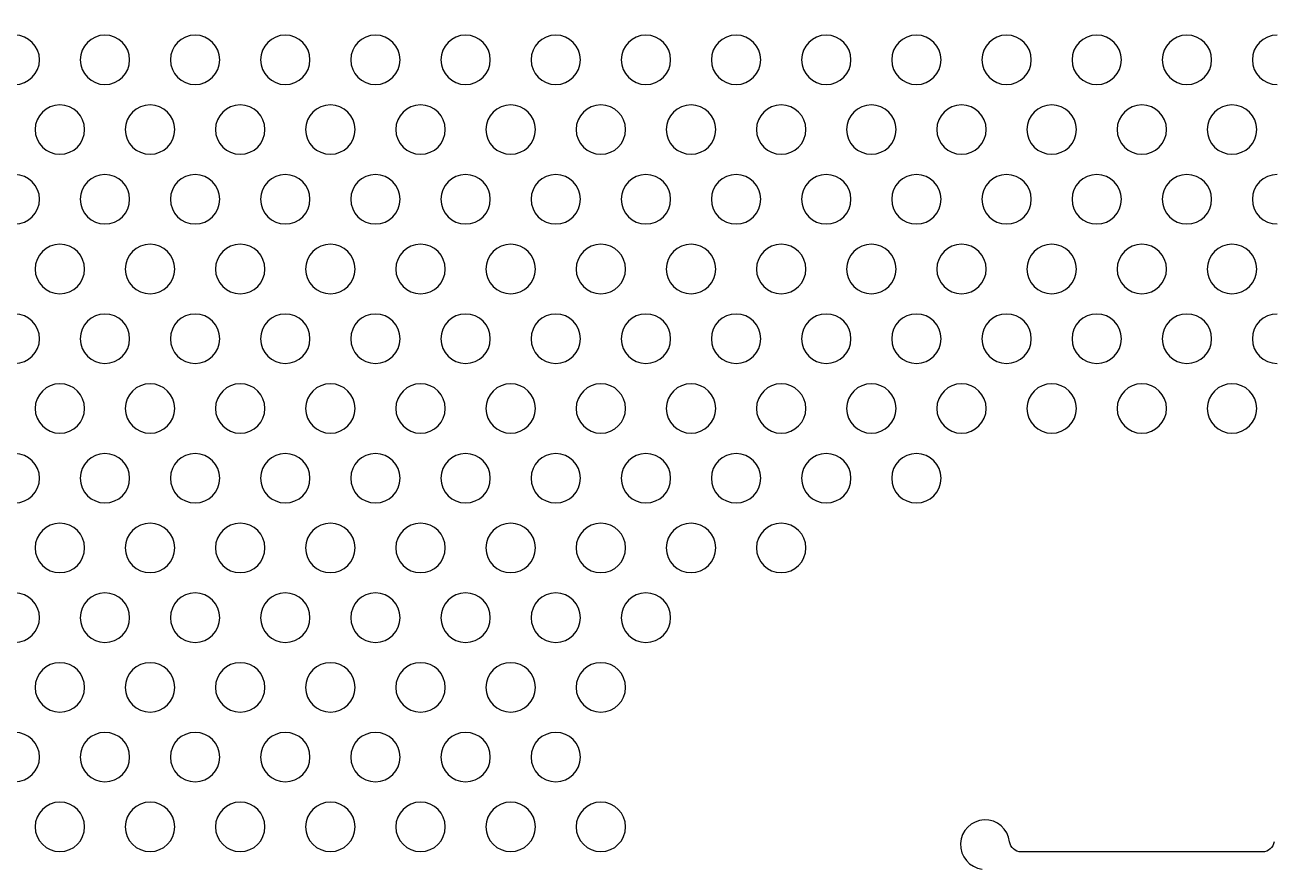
# Model space of a CAD drawing. Header units: millimetres. Extents: x 2717 to 2965, y -3 to 245.
# Drawn here: x 2764.4 to 2850.6, y 130.2 to 188.4 of the extents above; entities that cross this region are included whole.
import ezdxf

# ---------------------------------------------------------------- set-up
doc = ezdxf.new("R2010")
doc.units = ezdxf.units.MM
doc.layers.add('Livello 04', color=1, linetype='Continuous', true_color=0xff0000)
doc.layers.add('Predefinito', color=18, linetype='Continuous', true_color=0x000000)

msp = doc.modelspace()

# ---------------------------------------------------------------- linework, layer by layer
at = {"layer": 'Livello 04'}
msp.add_line((2849.792, 131.339), (2833.144, 131.339), dxfattribs=at)
msp.add_circle((2841.468, 121.039), 124, dxfattribs=at)
msp.add_arc((2830.661, 131.846), 1.7, 6.72807, 263.27193, dxfattribs=at)
at = {"layer": 'Livello 04', "extrusion": (0, 0, -1)}
for centre, start, end in [((-2833.144, 132.139), 270, 353.27193), ((-2849.792, 132.139), 186.72807, 270)]:
    msp.add_arc(centre, 0.8, start, end, dxfattribs=at)
at = {"layer": 'Predefinito', "color": 18, "true_color": 0x000000}
for points in [[(2765.429, 185.992), (2765.429, 186.933), (2764.666, 187.696), (2763.724, 187.696)], [(2769.944, 187.696), (2769.002, 187.696), (2768.239, 186.933), (2768.239, 185.992)], [(2771.648, 185.992), (2771.648, 186.933), (2770.885, 187.696), (2769.944, 187.696)], [(2776.163, 187.696), (2775.222, 187.696), (2774.459, 186.933), (2774.459, 185.992)], [(2777.868, 185.992), (2777.868, 186.933), (2777.104, 187.696), (2776.163, 187.696)], [(2782.383, 187.696), (2781.442, 187.696), (2780.678, 186.933), (2780.678, 185.992)], [(2784.087, 185.992), (2784.087, 186.933), (2783.324, 187.696), (2782.383, 187.696)], [(2788.602, 187.696), (2787.661, 187.696), (2786.898, 186.933), (2786.898, 185.992)], [(2790.307, 185.992), (2790.307, 186.933), (2789.544, 187.696), (2788.602, 187.696)], [(2794.822, 187.696), (2793.881, 187.696), (2793.117, 186.933), (2793.117, 185.992)], [(2796.526, 185.992), (2796.526, 186.933), (2795.763, 187.696), (2794.822, 187.696)], [(2801.041, 187.696), (2800.1, 187.696), (2799.337, 186.933), (2799.337, 185.992)], [(2802.746, 185.992), (2802.746, 186.933), (2801.983, 187.696), (2801.041, 187.696)], [(2807.261, 187.696), (2806.319, 187.696), (2805.556, 186.933), (2805.556, 185.992)], [(2808.965, 185.992), (2808.965, 186.933), (2808.202, 187.696), (2807.261, 187.696)], [(2813.48, 187.696), (2812.539, 187.696), (2811.776, 186.933), (2811.776, 185.992)], [(2815.185, 185.992), (2815.185, 186.933), (2814.422, 187.696), (2813.48, 187.696)], [(2819.7, 187.696), (2818.758, 187.696), (2817.995, 186.933), (2817.995, 185.992)], [(2821.404, 185.992), (2821.404, 186.933), (2820.641, 187.696), (2819.7, 187.696)], [(2825.919, 187.696), (2824.978, 187.696), (2824.215, 186.933), (2824.215, 185.992)], [(2827.624, 185.992), (2827.624, 186.933), (2826.861, 187.696), (2825.919, 187.696)], [(2832.139, 187.696), (2831.198, 187.696), (2830.434, 186.933), (2830.434, 185.992)], [(2833.843, 185.992), (2833.843, 186.933), (2833.08, 187.696), (2832.139, 187.696)], [(2838.358, 187.696), (2837.417, 187.696), (2836.654, 186.933), (2836.654, 185.992)], [(2840.063, 185.992), (2840.063, 186.933), (2839.3, 187.696), (2838.358, 187.696)], [(2844.578, 187.696), (2843.637, 187.696), (2842.873, 186.933), (2842.873, 185.992)], [(2846.282, 185.992), (2846.282, 186.933), (2845.519, 187.696), (2844.578, 187.696)], [(2850.797, 187.696), (2849.856, 187.696), (2849.093, 186.933), (2849.093, 185.992)], [(2763.724, 184.287), (2764.666, 184.287), (2765.429, 185.05), (2765.429, 185.992)], [(2768.239, 185.992), (2768.239, 185.05), (2769.002, 184.287), (2769.944, 184.287)], [(2769.944, 184.287), (2770.885, 184.287), (2771.648, 185.05), (2771.648, 185.992)], [(2774.459, 185.992), (2774.459, 185.05), (2775.222, 184.287), (2776.163, 184.287)], [(2776.163, 184.287), (2777.104, 184.287), (2777.868, 185.05), (2777.868, 185.992)], [(2780.678, 185.992), (2780.678, 185.05), (2781.442, 184.287), (2782.383, 184.287)], [(2782.383, 184.287), (2783.324, 184.287), (2784.087, 185.05), (2784.087, 185.992)], [(2786.898, 185.992), (2786.898, 185.05), (2787.661, 184.287), (2788.602, 184.287)], [(2788.602, 184.287), (2789.544, 184.287), (2790.307, 185.05), (2790.307, 185.992)], [(2793.117, 185.992), (2793.117, 185.05), (2793.881, 184.287), (2794.822, 184.287)], [(2794.822, 184.287), (2795.763, 184.287), (2796.526, 185.05), (2796.526, 185.992)], [(2799.337, 185.992), (2799.337, 185.05), (2800.1, 184.287), (2801.041, 184.287)], [(2801.041, 184.287), (2801.983, 184.287), (2802.746, 185.05), (2802.746, 185.992)], [(2805.556, 185.992), (2805.556, 185.05), (2806.319, 184.287), (2807.261, 184.287)], [(2807.261, 184.287), (2808.202, 184.287), (2808.965, 185.05), (2808.965, 185.992)], [(2811.776, 185.992), (2811.776, 185.05), (2812.539, 184.287), (2813.48, 184.287)], [(2813.48, 184.287), (2814.422, 184.287), (2815.185, 185.05), (2815.185, 185.992)], [(2817.995, 185.992), (2817.995, 185.05), (2818.758, 184.287), (2819.7, 184.287)], [(2819.7, 184.287), (2820.641, 184.287), (2821.404, 185.05), (2821.404, 185.992)], [(2824.215, 185.992), (2824.215, 185.05), (2824.978, 184.287), (2825.919, 184.287)], [(2825.919, 184.287), (2826.861, 184.287), (2827.624, 185.05), (2827.624, 185.992)], [(2830.434, 185.992), (2830.434, 185.05), (2831.198, 184.287), (2832.139, 184.287)], [(2832.139, 184.287), (2833.08, 184.287), (2833.843, 185.05), (2833.843, 185.992)], [(2836.654, 185.992), (2836.654, 185.05), (2837.417, 184.287), (2838.358, 184.287)], [(2838.358, 184.287), (2839.3, 184.287), (2840.063, 185.05), (2840.063, 185.992)], [(2842.873, 185.992), (2842.873, 185.05), (2843.637, 184.287), (2844.578, 184.287)], [(2844.578, 184.287), (2845.519, 184.287), (2846.282, 185.05), (2846.282, 185.992)], [(2849.093, 185.992), (2849.093, 185.05), (2849.856, 184.287), (2850.797, 184.287)], [(2766.834, 182.885), (2765.893, 182.885), (2765.129, 182.122), (2765.129, 181.18)], [(2768.539, 181.18), (2768.539, 182.122), (2767.775, 182.885), (2766.834, 182.885)], [(2773.053, 182.885), (2772.112, 182.885), (2771.349, 182.122), (2771.349, 181.18)], [(2774.758, 181.18), (2774.758, 182.122), (2773.995, 182.885), (2773.053, 182.885)], [(2779.273, 182.885), (2778.332, 182.885), (2777.568, 182.122), (2777.568, 181.18)], [(2780.978, 181.18), (2780.978, 182.122), (2780.214, 182.885), (2779.273, 182.885)], [(2785.493, 182.885), (2784.551, 182.885), (2783.788, 182.122), (2783.788, 181.18)], [(2787.197, 181.18), (2787.197, 182.122), (2786.434, 182.885), (2785.493, 182.885)], [(2791.712, 182.885), (2790.771, 182.885), (2790.007, 182.122), (2790.007, 181.18)], [(2793.417, 181.18), (2793.417, 182.122), (2792.653, 182.885), (2791.712, 182.885)], [(2797.931, 182.885), (2796.99, 182.885), (2796.227, 182.122), (2796.227, 181.18)], [(2799.636, 181.18), (2799.636, 182.122), (2798.873, 182.885), (2797.931, 182.885)], [(2804.151, 182.885), (2803.21, 182.885), (2802.446, 182.122), (2802.446, 181.18)], [(2805.856, 181.18), (2805.856, 182.122), (2805.092, 182.885), (2804.151, 182.885)], [(2810.37, 182.885), (2809.429, 182.885), (2808.666, 182.122), (2808.666, 181.18)], [(2812.075, 181.18), (2812.075, 182.122), (2811.312, 182.885), (2810.37, 182.885)], [(2816.59, 182.885), (2815.649, 182.885), (2814.886, 182.122), (2814.886, 181.18)], [(2818.295, 181.18), (2818.295, 182.122), (2817.531, 182.885), (2816.59, 182.885)], [(2822.81, 182.885), (2821.868, 182.885), (2821.105, 182.122), (2821.105, 181.18)], [(2824.514, 181.18), (2824.514, 182.122), (2823.751, 182.885), (2822.81, 182.885)], [(2829.029, 182.885), (2828.088, 182.885), (2827.324, 182.122), (2827.324, 181.18)], [(2830.734, 181.18), (2830.734, 182.122), (2829.97, 182.885), (2829.029, 182.885)], [(2835.249, 182.885), (2834.307, 182.885), (2833.544, 182.122), (2833.544, 181.18)], [(2836.953, 181.18), (2836.953, 182.122), (2836.19, 182.885), (2835.249, 182.885)], [(2841.468, 182.885), (2840.527, 182.885), (2839.764, 182.122), (2839.764, 181.18)], [(2843.173, 181.18), (2843.173, 182.122), (2842.409, 182.885), (2841.468, 182.885)], [(2847.688, 182.885), (2846.746, 182.885), (2845.983, 182.122), (2845.983, 181.18)], [(2849.392, 181.18), (2849.392, 182.122), (2848.629, 182.885), (2847.688, 182.885)], [(2765.129, 181.18), (2765.129, 180.239), (2765.893, 179.476), (2766.834, 179.476)], [(2766.834, 179.476), (2767.775, 179.476), (2768.539, 180.239), (2768.539, 181.18)], [(2771.349, 181.18), (2771.349, 180.239), (2772.112, 179.476), (2773.053, 179.476)], [(2773.053, 179.476), (2773.995, 179.476), (2774.758, 180.239), (2774.758, 181.18)], [(2777.568, 181.18), (2777.568, 180.239), (2778.332, 179.476), (2779.273, 179.476)], [(2779.273, 179.476), (2780.214, 179.476), (2780.978, 180.239), (2780.978, 181.18)], [(2783.788, 181.18), (2783.788, 180.239), (2784.551, 179.476), (2785.493, 179.476)], [(2785.493, 179.476), (2786.434, 179.476), (2787.197, 180.239), (2787.197, 181.18)], [(2790.007, 181.18), (2790.007, 180.239), (2790.771, 179.476), (2791.712, 179.476)], [(2791.712, 179.476), (2792.653, 179.476), (2793.417, 180.239), (2793.417, 181.18)], [(2796.227, 181.18), (2796.227, 180.239), (2796.99, 179.476), (2797.931, 179.476)], [(2797.931, 179.476), (2798.873, 179.476), (2799.636, 180.239), (2799.636, 181.18)], [(2802.446, 181.18), (2802.446, 180.239), (2803.21, 179.476), (2804.151, 179.476)], [(2804.151, 179.476), (2805.092, 179.476), (2805.856, 180.239), (2805.856, 181.18)], [(2808.666, 181.18), (2808.666, 180.239), (2809.429, 179.476), (2810.37, 179.476)], [(2810.37, 179.476), (2811.312, 179.476), (2812.075, 180.239), (2812.075, 181.18)], [(2814.886, 181.18), (2814.886, 180.239), (2815.649, 179.476), (2816.59, 179.476)], [(2816.59, 179.476), (2817.531, 179.476), (2818.295, 180.239), (2818.295, 181.18)], [(2821.105, 181.18), (2821.105, 180.239), (2821.868, 179.476), (2822.81, 179.476)], [(2822.81, 179.476), (2823.751, 179.476), (2824.514, 180.239), (2824.514, 181.18)], [(2827.324, 181.18), (2827.324, 180.239), (2828.088, 179.476), (2829.029, 179.476)], [(2829.029, 179.476), (2829.97, 179.476), (2830.734, 180.239), (2830.734, 181.18)], [(2833.544, 181.18), (2833.544, 180.239), (2834.307, 179.476), (2835.249, 179.476)], [(2835.249, 179.476), (2836.19, 179.476), (2836.953, 180.239), (2836.953, 181.18)], [(2839.764, 181.18), (2839.764, 180.239), (2840.527, 179.476), (2841.468, 179.476)], [(2841.468, 179.476), (2842.409, 179.476), (2843.173, 180.239), (2843.173, 181.18)], [(2845.983, 181.18), (2845.983, 180.239), (2846.746, 179.476), (2847.688, 179.476)], [(2847.688, 179.476), (2848.629, 179.476), (2849.392, 180.239), (2849.392, 181.18)], [(2765.429, 176.369), (2765.429, 177.31), (2764.666, 178.074), (2763.724, 178.074)], [(2769.944, 178.074), (2769.002, 178.074), (2768.239, 177.31), (2768.239, 176.369)], [(2771.648, 176.369), (2771.648, 177.31), (2770.885, 178.074), (2769.944, 178.074)], [(2776.163, 178.074), (2775.222, 178.074), (2774.459, 177.31), (2774.459, 176.369)], [(2777.868, 176.369), (2777.868, 177.31), (2777.104, 178.074), (2776.163, 178.074)], [(2782.383, 178.074), (2781.442, 178.074), (2780.678, 177.31), (2780.678, 176.369)], [(2784.087, 176.369), (2784.087, 177.31), (2783.324, 178.074), (2782.383, 178.074)], [(2788.602, 178.074), (2787.661, 178.074), (2786.898, 177.31), (2786.898, 176.369)], [(2790.307, 176.369), (2790.307, 177.31), (2789.544, 178.074), (2788.602, 178.074)], [(2794.822, 178.074), (2793.881, 178.074), (2793.117, 177.31), (2793.117, 176.369)], [(2796.526, 176.369), (2796.526, 177.31), (2795.763, 178.074), (2794.822, 178.074)], [(2801.041, 178.074), (2800.1, 178.074), (2799.337, 177.31), (2799.337, 176.369)], [(2802.746, 176.369), (2802.746, 177.31), (2801.983, 178.074), (2801.041, 178.074)], [(2807.261, 178.074), (2806.319, 178.074), (2805.556, 177.31), (2805.556, 176.369)], [(2808.965, 176.369), (2808.965, 177.31), (2808.202, 178.074), (2807.261, 178.074)], [(2813.48, 178.074), (2812.539, 178.074), (2811.776, 177.31), (2811.776, 176.369)], [(2815.185, 176.369), (2815.185, 177.31), (2814.422, 178.074), (2813.48, 178.074)], [(2819.7, 178.074), (2818.758, 178.074), (2817.995, 177.31), (2817.995, 176.369)], [(2821.404, 176.369), (2821.404, 177.31), (2820.641, 178.074), (2819.7, 178.074)], [(2825.919, 178.074), (2824.978, 178.074), (2824.215, 177.31), (2824.215, 176.369)], [(2827.624, 176.369), (2827.624, 177.31), (2826.861, 178.074), (2825.919, 178.074)], [(2832.139, 178.074), (2831.198, 178.074), (2830.434, 177.31), (2830.434, 176.369)], [(2833.843, 176.369), (2833.843, 177.31), (2833.08, 178.074), (2832.139, 178.074)], [(2838.358, 178.074), (2837.417, 178.074), (2836.654, 177.31), (2836.654, 176.369)], [(2840.063, 176.369), (2840.063, 177.31), (2839.3, 178.074), (2838.358, 178.074)], [(2844.578, 178.074), (2843.637, 178.074), (2842.873, 177.31), (2842.873, 176.369)], [(2846.282, 176.369), (2846.282, 177.31), (2845.519, 178.074), (2844.578, 178.074)], [(2850.797, 178.074), (2849.856, 178.074), (2849.093, 177.31), (2849.093, 176.369)], [(2763.724, 174.665), (2764.666, 174.665), (2765.429, 175.428), (2765.429, 176.369)], [(2768.239, 176.369), (2768.239, 175.428), (2769.002, 174.665), (2769.944, 174.665)], [(2769.944, 174.665), (2770.885, 174.665), (2771.648, 175.428), (2771.648, 176.369)], [(2774.459, 176.369), (2774.459, 175.428), (2775.222, 174.665), (2776.163, 174.665)], [(2776.163, 174.665), (2777.104, 174.665), (2777.868, 175.428), (2777.868, 176.369)], [(2780.678, 176.369), (2780.678, 175.428), (2781.442, 174.665), (2782.383, 174.665)], [(2782.383, 174.665), (2783.324, 174.665), (2784.087, 175.428), (2784.087, 176.369)], [(2786.898, 176.369), (2786.898, 175.428), (2787.661, 174.665), (2788.602, 174.665)], [(2788.602, 174.665), (2789.544, 174.665), (2790.307, 175.428), (2790.307, 176.369)], [(2793.117, 176.369), (2793.117, 175.428), (2793.881, 174.665), (2794.822, 174.665)], [(2794.822, 174.665), (2795.763, 174.665), (2796.526, 175.428), (2796.526, 176.369)], [(2799.337, 176.369), (2799.337, 175.428), (2800.1, 174.665), (2801.041, 174.665)], [(2801.041, 174.665), (2801.983, 174.665), (2802.746, 175.428), (2802.746, 176.369)], [(2805.556, 176.369), (2805.556, 175.428), (2806.319, 174.665), (2807.261, 174.665)], [(2807.261, 174.665), (2808.202, 174.665), (2808.965, 175.428), (2808.965, 176.369)], [(2811.776, 176.369), (2811.776, 175.428), (2812.539, 174.665), (2813.48, 174.665)], [(2813.48, 174.665), (2814.422, 174.665), (2815.185, 175.428), (2815.185, 176.369)], [(2817.995, 176.369), (2817.995, 175.428), (2818.758, 174.665), (2819.7, 174.665)], [(2819.7, 174.665), (2820.641, 174.665), (2821.404, 175.428), (2821.404, 176.369)], [(2824.215, 176.369), (2824.215, 175.428), (2824.978, 174.665), (2825.919, 174.665)], [(2825.919, 174.665), (2826.861, 174.665), (2827.624, 175.428), (2827.624, 176.369)], [(2830.434, 176.369), (2830.434, 175.428), (2831.198, 174.665), (2832.139, 174.665)], [(2832.139, 174.665), (2833.08, 174.665), (2833.843, 175.428), (2833.843, 176.369)], [(2836.654, 176.369), (2836.654, 175.428), (2837.417, 174.665), (2838.358, 174.665)], [(2838.358, 174.665), (2839.3, 174.665), (2840.063, 175.428), (2840.063, 176.369)], [(2842.873, 176.369), (2842.873, 175.428), (2843.637, 174.665), (2844.578, 174.665)], [(2844.578, 174.665), (2845.519, 174.665), (2846.282, 175.428), (2846.282, 176.369)], [(2849.093, 176.369), (2849.093, 175.428), (2849.856, 174.665), (2850.797, 174.665)], [(2766.834, 173.262), (2765.893, 173.262), (2765.129, 172.499), (2765.129, 171.558)], [(2768.539, 171.558), (2768.539, 172.499), (2767.775, 173.262), (2766.834, 173.262)], [(2773.053, 173.262), (2772.112, 173.262), (2771.349, 172.499), (2771.349, 171.558)], [(2774.758, 171.558), (2774.758, 172.499), (2773.995, 173.262), (2773.053, 173.262)], [(2779.273, 173.262), (2778.332, 173.262), (2777.568, 172.499), (2777.568, 171.558)], [(2780.978, 171.558), (2780.978, 172.499), (2780.214, 173.262), (2779.273, 173.262)], [(2785.493, 173.262), (2784.551, 173.262), (2783.788, 172.499), (2783.788, 171.558)], [(2787.197, 171.558), (2787.197, 172.499), (2786.434, 173.262), (2785.493, 173.262)], [(2791.712, 173.262), (2790.771, 173.262), (2790.007, 172.499), (2790.007, 171.558)], [(2793.417, 171.558), (2793.417, 172.499), (2792.653, 173.262), (2791.712, 173.262)], [(2797.931, 173.262), (2796.99, 173.262), (2796.227, 172.499), (2796.227, 171.558)], [(2799.636, 171.558), (2799.636, 172.499), (2798.873, 173.262), (2797.931, 173.262)], [(2804.151, 173.262), (2803.21, 173.262), (2802.446, 172.499), (2802.446, 171.558)], [(2805.856, 171.558), (2805.856, 172.499), (2805.092, 173.262), (2804.151, 173.262)], [(2810.37, 173.262), (2809.429, 173.262), (2808.666, 172.499), (2808.666, 171.558)], [(2812.075, 171.558), (2812.075, 172.499), (2811.312, 173.262), (2810.37, 173.262)], [(2816.59, 173.262), (2815.649, 173.262), (2814.886, 172.499), (2814.886, 171.558)], [(2818.295, 171.558), (2818.295, 172.499), (2817.531, 173.262), (2816.59, 173.262)], [(2822.81, 173.262), (2821.868, 173.262), (2821.105, 172.499), (2821.105, 171.558)], [(2824.514, 171.558), (2824.514, 172.499), (2823.751, 173.262), (2822.81, 173.262)], [(2829.029, 173.262), (2828.088, 173.262), (2827.324, 172.499), (2827.324, 171.558)], [(2830.734, 171.558), (2830.734, 172.499), (2829.97, 173.262), (2829.029, 173.262)], [(2835.249, 173.262), (2834.307, 173.262), (2833.544, 172.499), (2833.544, 171.558)], [(2836.953, 171.558), (2836.953, 172.499), (2836.19, 173.262), (2835.249, 173.262)], [(2841.468, 173.262), (2840.527, 173.262), (2839.764, 172.499), (2839.764, 171.558)], [(2843.173, 171.558), (2843.173, 172.499), (2842.409, 173.262), (2841.468, 173.262)], [(2847.688, 173.262), (2846.746, 173.262), (2845.983, 172.499), (2845.983, 171.558)], [(2849.392, 171.558), (2849.392, 172.499), (2848.629, 173.262), (2847.688, 173.262)], [(2765.129, 171.558), (2765.129, 170.616), (2765.893, 169.853), (2766.834, 169.853)], [(2766.834, 169.853), (2767.775, 169.853), (2768.539, 170.616), (2768.539, 171.558)], [(2771.349, 171.558), (2771.349, 170.616), (2772.112, 169.853), (2773.053, 169.853)], [(2773.053, 169.853), (2773.995, 169.853), (2774.758, 170.616), (2774.758, 171.558)], [(2777.568, 171.558), (2777.568, 170.616), (2778.332, 169.853), (2779.273, 169.853)], [(2779.273, 169.853), (2780.214, 169.853), (2780.978, 170.616), (2780.978, 171.558)], [(2783.788, 171.558), (2783.788, 170.616), (2784.551, 169.853), (2785.493, 169.853)], [(2785.493, 169.853), (2786.434, 169.853), (2787.197, 170.616), (2787.197, 171.558)], [(2790.007, 171.558), (2790.007, 170.616), (2790.771, 169.853), (2791.712, 169.853)], [(2791.712, 169.853), (2792.653, 169.853), (2793.417, 170.616), (2793.417, 171.558)], [(2796.227, 171.558), (2796.227, 170.616), (2796.99, 169.853), (2797.931, 169.853)], [(2797.931, 169.853), (2798.873, 169.853), (2799.636, 170.616), (2799.636, 171.558)], [(2802.446, 171.558), (2802.446, 170.616), (2803.21, 169.853), (2804.151, 169.853)], [(2804.151, 169.853), (2805.092, 169.853), (2805.856, 170.616), (2805.856, 171.558)], [(2808.666, 171.558), (2808.666, 170.616), (2809.429, 169.853), (2810.37, 169.853)], [(2810.37, 169.853), (2811.312, 169.853), (2812.075, 170.616), (2812.075, 171.558)], [(2814.886, 171.558), (2814.886, 170.616), (2815.649, 169.853), (2816.59, 169.853)], [(2816.59, 169.853), (2817.531, 169.853), (2818.295, 170.616), (2818.295, 171.558)], [(2821.105, 171.558), (2821.105, 170.616), (2821.868, 169.853), (2822.81, 169.853)], [(2822.81, 169.853), (2823.751, 169.853), (2824.514, 170.616), (2824.514, 171.558)], [(2827.324, 171.558), (2827.324, 170.616), (2828.088, 169.853), (2829.029, 169.853)], [(2829.029, 169.853), (2829.97, 169.853), (2830.734, 170.616), (2830.734, 171.558)], [(2833.544, 171.558), (2833.544, 170.616), (2834.307, 169.853), (2835.249, 169.853)], [(2835.249, 169.853), (2836.19, 169.853), (2836.953, 170.616), (2836.953, 171.558)], [(2839.764, 171.558), (2839.764, 170.616), (2840.527, 169.853), (2841.468, 169.853)], [(2841.468, 169.853), (2842.409, 169.853), (2843.173, 170.616), (2843.173, 171.558)], [(2845.983, 171.558), (2845.983, 170.616), (2846.746, 169.853), (2847.688, 169.853)], [(2847.688, 169.853), (2848.629, 169.853), (2849.392, 170.616), (2849.392, 171.558)], [(2765.429, 166.747), (2765.429, 167.688), (2764.666, 168.451), (2763.724, 168.451)], [(2769.944, 168.451), (2769.002, 168.451), (2768.239, 167.688), (2768.239, 166.747)], [(2771.648, 166.747), (2771.648, 167.688), (2770.885, 168.451), (2769.944, 168.451)], [(2776.163, 168.451), (2775.222, 168.451), (2774.459, 167.688), (2774.459, 166.747)], [(2777.868, 166.747), (2777.868, 167.688), (2777.104, 168.451), (2776.163, 168.451)], [(2782.383, 168.451), (2781.442, 168.451), (2780.678, 167.688), (2780.678, 166.747)], [(2784.087, 166.747), (2784.087, 167.688), (2783.324, 168.451), (2782.383, 168.451)], [(2788.602, 168.451), (2787.661, 168.451), (2786.898, 167.688), (2786.898, 166.747)], [(2790.307, 166.747), (2790.307, 167.688), (2789.544, 168.451), (2788.602, 168.451)], [(2794.822, 168.451), (2793.881, 168.451), (2793.117, 167.688), (2793.117, 166.747)], [(2796.526, 166.747), (2796.526, 167.688), (2795.763, 168.451), (2794.822, 168.451)], [(2801.041, 168.451), (2800.1, 168.451), (2799.337, 167.688), (2799.337, 166.747)], [(2802.746, 166.747), (2802.746, 167.688), (2801.983, 168.451), (2801.041, 168.451)], [(2807.261, 168.451), (2806.319, 168.451), (2805.556, 167.688), (2805.556, 166.747)], [(2808.965, 166.747), (2808.965, 167.688), (2808.202, 168.451), (2807.261, 168.451)], [(2813.48, 168.451), (2812.539, 168.451), (2811.776, 167.688), (2811.776, 166.747)], [(2815.185, 166.747), (2815.185, 167.688), (2814.422, 168.451), (2813.48, 168.451)], [(2819.7, 168.451), (2818.758, 168.451), (2817.995, 167.688), (2817.995, 166.747)], [(2821.404, 166.747), (2821.404, 167.688), (2820.641, 168.451), (2819.7, 168.451)], [(2825.919, 168.451), (2824.978, 168.451), (2824.215, 167.688), (2824.215, 166.747)], [(2827.624, 166.747), (2827.624, 167.688), (2826.861, 168.451), (2825.919, 168.451)], [(2832.139, 168.451), (2831.198, 168.451), (2830.434, 167.688), (2830.434, 166.747)], [(2833.843, 166.747), (2833.843, 167.688), (2833.08, 168.451), (2832.139, 168.451)], [(2838.358, 168.451), (2837.417, 168.451), (2836.654, 167.688), (2836.654, 166.747)], [(2840.063, 166.747), (2840.063, 167.688), (2839.3, 168.451), (2838.358, 168.451)], [(2844.578, 168.451), (2843.637, 168.451), (2842.873, 167.688), (2842.873, 166.747)], [(2846.282, 166.747), (2846.282, 167.688), (2845.519, 168.451), (2844.578, 168.451)], [(2850.797, 168.451), (2849.856, 168.451), (2849.093, 167.688), (2849.093, 166.747)], [(2763.724, 165.042), (2764.666, 165.042), (2765.429, 165.805), (2765.429, 166.747)], [(2768.239, 166.747), (2768.239, 165.805), (2769.002, 165.042), (2769.944, 165.042)], [(2769.944, 165.042), (2770.885, 165.042), (2771.648, 165.805), (2771.648, 166.747)], [(2774.459, 166.747), (2774.459, 165.805), (2775.222, 165.042), (2776.163, 165.042)], [(2776.163, 165.042), (2777.104, 165.042), (2777.868, 165.805), (2777.868, 166.747)], [(2780.678, 166.747), (2780.678, 165.805), (2781.442, 165.042), (2782.383, 165.042)], [(2782.383, 165.042), (2783.324, 165.042), (2784.087, 165.805), (2784.087, 166.747)], [(2786.898, 166.747), (2786.898, 165.805), (2787.661, 165.042), (2788.602, 165.042)], [(2788.602, 165.042), (2789.544, 165.042), (2790.307, 165.805), (2790.307, 166.747)], [(2793.117, 166.747), (2793.117, 165.805), (2793.881, 165.042), (2794.822, 165.042)], [(2794.822, 165.042), (2795.763, 165.042), (2796.526, 165.805), (2796.526, 166.747)], [(2799.337, 166.747), (2799.337, 165.805), (2800.1, 165.042), (2801.041, 165.042)], [(2801.041, 165.042), (2801.983, 165.042), (2802.746, 165.805), (2802.746, 166.747)], [(2805.556, 166.747), (2805.556, 165.805), (2806.319, 165.042), (2807.261, 165.042)], [(2807.261, 165.042), (2808.202, 165.042), (2808.965, 165.805), (2808.965, 166.747)], [(2811.776, 166.747), (2811.776, 165.805), (2812.539, 165.042), (2813.48, 165.042)], [(2813.48, 165.042), (2814.422, 165.042), (2815.185, 165.805), (2815.185, 166.747)], [(2817.995, 166.747), (2817.995, 165.805), (2818.758, 165.042), (2819.7, 165.042)], [(2819.7, 165.042), (2820.641, 165.042), (2821.404, 165.805), (2821.404, 166.747)], [(2824.215, 166.747), (2824.215, 165.805), (2824.978, 165.042), (2825.919, 165.042)], [(2825.919, 165.042), (2826.861, 165.042), (2827.624, 165.805), (2827.624, 166.747)], [(2830.434, 166.747), (2830.434, 165.805), (2831.198, 165.042), (2832.139, 165.042)], [(2832.139, 165.042), (2833.08, 165.042), (2833.843, 165.805), (2833.843, 166.747)], [(2836.654, 166.747), (2836.654, 165.805), (2837.417, 165.042), (2838.358, 165.042)], [(2838.358, 165.042), (2839.3, 165.042), (2840.063, 165.805), (2840.063, 166.747)], [(2842.873, 166.747), (2842.873, 165.805), (2843.637, 165.042), (2844.578, 165.042)], [(2844.578, 165.042), (2845.519, 165.042), (2846.282, 165.805), (2846.282, 166.747)], [(2849.093, 166.747), (2849.093, 165.805), (2849.856, 165.042), (2850.797, 165.042)], [(2766.834, 163.64), (2765.893, 163.64), (2765.129, 162.876), (2765.129, 161.935)], [(2768.539, 161.935), (2768.539, 162.876), (2767.775, 163.64), (2766.834, 163.64)], [(2773.053, 163.64), (2772.112, 163.64), (2771.349, 162.876), (2771.349, 161.935)], [(2774.758, 161.935), (2774.758, 162.876), (2773.995, 163.64), (2773.053, 163.64)], [(2779.273, 163.64), (2778.332, 163.64), (2777.568, 162.876), (2777.568, 161.935)], [(2780.978, 161.935), (2780.978, 162.876), (2780.214, 163.64), (2779.273, 163.64)], [(2785.493, 163.64), (2784.551, 163.64), (2783.788, 162.876), (2783.788, 161.935)], [(2787.197, 161.935), (2787.197, 162.876), (2786.434, 163.64), (2785.493, 163.64)], [(2791.712, 163.64), (2790.771, 163.64), (2790.007, 162.876), (2790.007, 161.935)], [(2793.417, 161.935), (2793.417, 162.876), (2792.653, 163.64), (2791.712, 163.64)], [(2797.931, 163.64), (2796.99, 163.64), (2796.227, 162.876), (2796.227, 161.935)], [(2799.636, 161.935), (2799.636, 162.876), (2798.873, 163.64), (2797.931, 163.64)], [(2804.151, 163.64), (2803.21, 163.64), (2802.446, 162.876), (2802.446, 161.935)], [(2805.856, 161.935), (2805.856, 162.876), (2805.092, 163.64), (2804.151, 163.64)], [(2810.37, 163.64), (2809.429, 163.64), (2808.666, 162.876), (2808.666, 161.935)], [(2812.075, 161.935), (2812.075, 162.876), (2811.312, 163.64), (2810.37, 163.64)], [(2816.59, 163.64), (2815.649, 163.64), (2814.886, 162.876), (2814.886, 161.935)], [(2818.295, 161.935), (2818.295, 162.876), (2817.531, 163.64), (2816.59, 163.64)], [(2822.81, 163.64), (2821.868, 163.64), (2821.105, 162.876), (2821.105, 161.935)], [(2824.514, 161.935), (2824.514, 162.876), (2823.751, 163.64), (2822.81, 163.64)], [(2829.029, 163.64), (2828.088, 163.64), (2827.324, 162.876), (2827.324, 161.935)], [(2830.734, 161.935), (2830.734, 162.876), (2829.97, 163.64), (2829.029, 163.64)], [(2835.249, 163.64), (2834.307, 163.64), (2833.544, 162.876), (2833.544, 161.935)], [(2836.953, 161.935), (2836.953, 162.876), (2836.19, 163.64), (2835.249, 163.64)], [(2841.468, 163.64), (2840.527, 163.64), (2839.764, 162.876), (2839.764, 161.935)], [(2843.173, 161.935), (2843.173, 162.876), (2842.409, 163.64), (2841.468, 163.64)], [(2847.688, 163.64), (2846.746, 163.64), (2845.983, 162.876), (2845.983, 161.935)], [(2849.392, 161.935), (2849.392, 162.876), (2848.629, 163.64), (2847.688, 163.64)], [(2765.129, 161.935), (2765.129, 160.994), (2765.893, 160.231), (2766.834, 160.231)], [(2766.834, 160.231), (2767.775, 160.231), (2768.539, 160.994), (2768.539, 161.935)], [(2771.349, 161.935), (2771.349, 160.994), (2772.112, 160.231), (2773.053, 160.231)], [(2773.053, 160.231), (2773.995, 160.231), (2774.758, 160.994), (2774.758, 161.935)], [(2777.568, 161.935), (2777.568, 160.994), (2778.332, 160.231), (2779.273, 160.231)], [(2779.273, 160.231), (2780.214, 160.231), (2780.978, 160.994), (2780.978, 161.935)], [(2783.788, 161.935), (2783.788, 160.994), (2784.551, 160.231), (2785.493, 160.231)], [(2785.493, 160.231), (2786.434, 160.231), (2787.197, 160.994), (2787.197, 161.935)], [(2790.007, 161.935), (2790.007, 160.994), (2790.771, 160.231), (2791.712, 160.231)], [(2791.712, 160.231), (2792.653, 160.231), (2793.417, 160.994), (2793.417, 161.935)], [(2796.227, 161.935), (2796.227, 160.994), (2796.99, 160.231), (2797.931, 160.231)], [(2797.931, 160.231), (2798.873, 160.231), (2799.636, 160.994), (2799.636, 161.935)], [(2802.446, 161.935), (2802.446, 160.994), (2803.21, 160.231), (2804.151, 160.231)], [(2804.151, 160.231), (2805.092, 160.231), (2805.856, 160.994), (2805.856, 161.935)], [(2808.666, 161.935), (2808.666, 160.994), (2809.429, 160.231), (2810.37, 160.231)], [(2810.37, 160.231), (2811.312, 160.231), (2812.075, 160.994), (2812.075, 161.935)], [(2814.886, 161.935), (2814.886, 160.994), (2815.649, 160.231), (2816.59, 160.231)], [(2816.59, 160.231), (2817.531, 160.231), (2818.295, 160.994), (2818.295, 161.935)], [(2821.105, 161.935), (2821.105, 160.994), (2821.868, 160.231), (2822.81, 160.231)], [(2822.81, 160.231), (2823.751, 160.231), (2824.514, 160.994), (2824.514, 161.935)], [(2827.324, 161.935), (2827.324, 160.994), (2828.088, 160.231), (2829.029, 160.231)], [(2829.029, 160.231), (2829.97, 160.231), (2830.734, 160.994), (2830.734, 161.935)], [(2833.544, 161.935), (2833.544, 160.994), (2834.307, 160.231), (2835.249, 160.231)], [(2835.249, 160.231), (2836.19, 160.231), (2836.953, 160.994), (2836.953, 161.935)], [(2839.764, 161.935), (2839.764, 160.994), (2840.527, 160.231), (2841.468, 160.231)], [(2841.468, 160.231), (2842.409, 160.231), (2843.173, 160.994), (2843.173, 161.935)], [(2845.983, 161.935), (2845.983, 160.994), (2846.746, 160.231), (2847.688, 160.231)], [(2847.688, 160.231), (2848.629, 160.231), (2849.392, 160.994), (2849.392, 161.935)], [(2765.429, 157.124), (2765.429, 158.065), (2764.666, 158.828), (2763.724, 158.828)], [(2769.944, 158.828), (2769.002, 158.828), (2768.239, 158.065), (2768.239, 157.124)], [(2771.648, 157.124), (2771.648, 158.065), (2770.885, 158.828), (2769.944, 158.828)], [(2776.163, 158.828), (2775.222, 158.828), (2774.459, 158.065), (2774.459, 157.124)], [(2777.868, 157.124), (2777.868, 158.065), (2777.104, 158.828), (2776.163, 158.828)], [(2782.383, 158.828), (2781.442, 158.828), (2780.678, 158.065), (2780.678, 157.124)], [(2784.087, 157.124), (2784.087, 158.065), (2783.324, 158.828), (2782.383, 158.828)], [(2788.602, 158.828), (2787.661, 158.828), (2786.898, 158.065), (2786.898, 157.124)], [(2790.307, 157.124), (2790.307, 158.065), (2789.544, 158.828), (2788.602, 158.828)], [(2794.822, 158.828), (2793.881, 158.828), (2793.117, 158.065), (2793.117, 157.124)], [(2796.526, 157.124), (2796.526, 158.065), (2795.763, 158.828), (2794.822, 158.828)], [(2801.041, 158.828), (2800.1, 158.828), (2799.337, 158.065), (2799.337, 157.124)], [(2802.746, 157.124), (2802.746, 158.065), (2801.983, 158.828), (2801.041, 158.828)], [(2807.261, 158.828), (2806.319, 158.828), (2805.556, 158.065), (2805.556, 157.124)], [(2808.965, 157.124), (2808.965, 158.065), (2808.202, 158.828), (2807.261, 158.828)], [(2813.48, 158.828), (2812.539, 158.828), (2811.776, 158.065), (2811.776, 157.124)], [(2815.185, 157.124), (2815.185, 158.065), (2814.422, 158.828), (2813.48, 158.828)], [(2819.7, 158.828), (2818.758, 158.828), (2817.995, 158.065), (2817.995, 157.124)], [(2821.404, 157.124), (2821.404, 158.065), (2820.641, 158.828), (2819.7, 158.828)], [(2825.919, 158.828), (2824.978, 158.828), (2824.215, 158.065), (2824.215, 157.124)], [(2827.624, 157.124), (2827.624, 158.065), (2826.861, 158.828), (2825.919, 158.828)], [(2763.724, 155.419), (2764.666, 155.419), (2765.429, 156.182), (2765.429, 157.124)], [(2768.239, 157.124), (2768.239, 156.182), (2769.002, 155.419), (2769.944, 155.419)], [(2769.944, 155.419), (2770.885, 155.419), (2771.648, 156.182), (2771.648, 157.124)], [(2774.459, 157.124), (2774.459, 156.182), (2775.222, 155.419), (2776.163, 155.419)], [(2776.163, 155.419), (2777.104, 155.419), (2777.868, 156.182), (2777.868, 157.124)], [(2780.678, 157.124), (2780.678, 156.182), (2781.442, 155.419), (2782.383, 155.419)], [(2782.383, 155.419), (2783.324, 155.419), (2784.087, 156.182), (2784.087, 157.124)], [(2786.898, 157.124), (2786.898, 156.182), (2787.661, 155.419), (2788.602, 155.419)], [(2788.602, 155.419), (2789.544, 155.419), (2790.307, 156.182), (2790.307, 157.124)], [(2793.117, 157.124), (2793.117, 156.182), (2793.881, 155.419), (2794.822, 155.419)], [(2794.822, 155.419), (2795.763, 155.419), (2796.526, 156.182), (2796.526, 157.124)], [(2799.337, 157.124), (2799.337, 156.182), (2800.1, 155.419), (2801.041, 155.419)], [(2801.041, 155.419), (2801.983, 155.419), (2802.746, 156.182), (2802.746, 157.124)], [(2805.556, 157.124), (2805.556, 156.182), (2806.319, 155.419), (2807.261, 155.419)], [(2807.261, 155.419), (2808.202, 155.419), (2808.965, 156.182), (2808.965, 157.124)], [(2811.776, 157.124), (2811.776, 156.182), (2812.539, 155.419), (2813.48, 155.419)], [(2813.48, 155.419), (2814.422, 155.419), (2815.185, 156.182), (2815.185, 157.124)], [(2817.995, 157.124), (2817.995, 156.182), (2818.758, 155.419), (2819.7, 155.419)], [(2819.7, 155.419), (2820.641, 155.419), (2821.404, 156.182), (2821.404, 157.124)], [(2824.215, 157.124), (2824.215, 156.182), (2824.978, 155.419), (2825.919, 155.419)], [(2825.919, 155.419), (2826.861, 155.419), (2827.624, 156.182), (2827.624, 157.124)], [(2766.834, 154.017), (2765.893, 154.017), (2765.129, 153.254), (2765.129, 152.313)], [(2768.539, 152.313), (2768.539, 153.254), (2767.775, 154.017), (2766.834, 154.017)], [(2773.053, 154.017), (2772.112, 154.017), (2771.349, 153.254), (2771.349, 152.313)], [(2774.758, 152.313), (2774.758, 153.254), (2773.995, 154.017), (2773.053, 154.017)], [(2779.273, 154.017), (2778.332, 154.017), (2777.568, 153.254), (2777.568, 152.313)], [(2780.978, 152.313), (2780.978, 153.254), (2780.214, 154.017), (2779.273, 154.017)], [(2785.493, 154.017), (2784.551, 154.017), (2783.788, 153.254), (2783.788, 152.313)], [(2787.197, 152.313), (2787.197, 153.254), (2786.434, 154.017), (2785.493, 154.017)], [(2791.712, 154.017), (2790.771, 154.017), (2790.007, 153.254), (2790.007, 152.313)], [(2793.417, 152.313), (2793.417, 153.254), (2792.653, 154.017), (2791.712, 154.017)], [(2797.931, 154.017), (2796.99, 154.017), (2796.227, 153.254), (2796.227, 152.313)], [(2799.636, 152.313), (2799.636, 153.254), (2798.873, 154.017), (2797.931, 154.017)], [(2804.151, 154.017), (2803.21, 154.017), (2802.446, 153.254), (2802.446, 152.313)], [(2805.856, 152.313), (2805.856, 153.254), (2805.092, 154.017), (2804.151, 154.017)], [(2810.37, 154.017), (2809.429, 154.017), (2808.666, 153.254), (2808.666, 152.313)], [(2812.075, 152.313), (2812.075, 153.254), (2811.312, 154.017), (2810.37, 154.017)], [(2816.59, 154.017), (2815.649, 154.017), (2814.886, 153.254), (2814.886, 152.313)], [(2818.295, 152.313), (2818.295, 153.254), (2817.531, 154.017), (2816.59, 154.017)], [(2765.129, 152.313), (2765.129, 151.371), (2765.893, 150.608), (2766.834, 150.608)], [(2766.834, 150.608), (2767.775, 150.608), (2768.539, 151.371), (2768.539, 152.313)], [(2771.349, 152.313), (2771.349, 151.371), (2772.112, 150.608), (2773.053, 150.608)], [(2773.053, 150.608), (2773.995, 150.608), (2774.758, 151.371), (2774.758, 152.313)], [(2777.568, 152.313), (2777.568, 151.371), (2778.332, 150.608), (2779.273, 150.608)], [(2779.273, 150.608), (2780.214, 150.608), (2780.978, 151.371), (2780.978, 152.313)], [(2783.788, 152.313), (2783.788, 151.371), (2784.551, 150.608), (2785.493, 150.608)], [(2785.493, 150.608), (2786.434, 150.608), (2787.197, 151.371), (2787.197, 152.313)], [(2790.007, 152.313), (2790.007, 151.371), (2790.771, 150.608), (2791.712, 150.608)], [(2791.712, 150.608), (2792.653, 150.608), (2793.417, 151.371), (2793.417, 152.313)], [(2796.227, 152.313), (2796.227, 151.371), (2796.99, 150.608), (2797.931, 150.608)], [(2797.931, 150.608), (2798.873, 150.608), (2799.636, 151.371), (2799.636, 152.313)], [(2802.446, 152.313), (2802.446, 151.371), (2803.21, 150.608), (2804.151, 150.608)], [(2804.151, 150.608), (2805.092, 150.608), (2805.856, 151.371), (2805.856, 152.313)], [(2808.666, 152.313), (2808.666, 151.371), (2809.429, 150.608), (2810.37, 150.608)], [(2810.37, 150.608), (2811.312, 150.608), (2812.075, 151.371), (2812.075, 152.313)], [(2814.886, 152.313), (2814.886, 151.371), (2815.649, 150.608), (2816.59, 150.608)], [(2816.59, 150.608), (2817.531, 150.608), (2818.295, 151.371), (2818.295, 152.313)], [(2765.429, 147.501), (2765.429, 148.442), (2764.666, 149.206), (2763.724, 149.206)], [(2769.944, 149.206), (2769.002, 149.206), (2768.239, 148.442), (2768.239, 147.501)], [(2771.648, 147.501), (2771.648, 148.442), (2770.885, 149.206), (2769.944, 149.206)], [(2776.163, 149.206), (2775.222, 149.206), (2774.459, 148.442), (2774.459, 147.501)], [(2777.868, 147.501), (2777.868, 148.442), (2777.104, 149.206), (2776.163, 149.206)], [(2782.383, 149.206), (2781.442, 149.206), (2780.678, 148.442), (2780.678, 147.501)], [(2784.087, 147.501), (2784.087, 148.442), (2783.324, 149.206), (2782.383, 149.206)], [(2788.602, 149.206), (2787.661, 149.206), (2786.898, 148.442), (2786.898, 147.501)], [(2790.307, 147.501), (2790.307, 148.442), (2789.544, 149.206), (2788.602, 149.206)], [(2794.822, 149.206), (2793.881, 149.206), (2793.117, 148.442), (2793.117, 147.501)], [(2796.526, 147.501), (2796.526, 148.442), (2795.763, 149.206), (2794.822, 149.206)], [(2801.041, 149.206), (2800.1, 149.206), (2799.337, 148.442), (2799.337, 147.501)], [(2802.746, 147.501), (2802.746, 148.442), (2801.983, 149.206), (2801.041, 149.206)], [(2807.261, 149.206), (2806.319, 149.206), (2805.556, 148.442), (2805.556, 147.501)], [(2808.965, 147.501), (2808.965, 148.442), (2808.202, 149.206), (2807.261, 149.206)], [(2763.724, 145.797), (2764.666, 145.797), (2765.429, 146.56), (2765.429, 147.501)], [(2768.239, 147.501), (2768.239, 146.56), (2769.002, 145.797), (2769.944, 145.797)], [(2769.944, 145.797), (2770.885, 145.797), (2771.648, 146.56), (2771.648, 147.501)], [(2774.459, 147.501), (2774.459, 146.56), (2775.222, 145.797), (2776.163, 145.797)], [(2776.163, 145.797), (2777.104, 145.797), (2777.868, 146.56), (2777.868, 147.501)], [(2780.678, 147.501), (2780.678, 146.56), (2781.442, 145.797), (2782.383, 145.797)], [(2782.383, 145.797), (2783.324, 145.797), (2784.087, 146.56), (2784.087, 147.501)], [(2786.898, 147.501), (2786.898, 146.56), (2787.661, 145.797), (2788.602, 145.797)], [(2788.602, 145.797), (2789.544, 145.797), (2790.307, 146.56), (2790.307, 147.501)], [(2793.117, 147.501), (2793.117, 146.56), (2793.881, 145.797), (2794.822, 145.797)], [(2794.822, 145.797), (2795.763, 145.797), (2796.526, 146.56), (2796.526, 147.501)], [(2799.337, 147.501), (2799.337, 146.56), (2800.1, 145.797), (2801.041, 145.797)], [(2801.041, 145.797), (2801.983, 145.797), (2802.746, 146.56), (2802.746, 147.501)], [(2805.556, 147.501), (2805.556, 146.56), (2806.319, 145.797), (2807.261, 145.797)], [(2807.261, 145.797), (2808.202, 145.797), (2808.965, 146.56), (2808.965, 147.501)], [(2766.834, 144.394), (2765.893, 144.394), (2765.129, 143.631), (2765.129, 142.69)], [(2768.539, 142.69), (2768.539, 143.631), (2767.775, 144.394), (2766.834, 144.394)], [(2773.053, 144.394), (2772.112, 144.394), (2771.349, 143.631), (2771.349, 142.69)], [(2774.758, 142.69), (2774.758, 143.631), (2773.995, 144.394), (2773.053, 144.394)], [(2779.273, 144.394), (2778.332, 144.394), (2777.568, 143.631), (2777.568, 142.69)], [(2780.978, 142.69), (2780.978, 143.631), (2780.214, 144.394), (2779.273, 144.394)], [(2785.493, 144.394), (2784.551, 144.394), (2783.788, 143.631), (2783.788, 142.69)], [(2787.197, 142.69), (2787.197, 143.631), (2786.434, 144.394), (2785.493, 144.394)], [(2791.712, 144.394), (2790.771, 144.394), (2790.007, 143.631), (2790.007, 142.69)], [(2793.417, 142.69), (2793.417, 143.631), (2792.653, 144.394), (2791.712, 144.394)], [(2797.931, 144.394), (2796.99, 144.394), (2796.227, 143.631), (2796.227, 142.69)], [(2799.636, 142.69), (2799.636, 143.631), (2798.873, 144.394), (2797.931, 144.394)], [(2804.151, 144.394), (2803.21, 144.394), (2802.446, 143.631), (2802.446, 142.69)], [(2805.856, 142.69), (2805.856, 143.631), (2805.092, 144.394), (2804.151, 144.394)], [(2765.129, 142.69), (2765.129, 141.749), (2765.893, 140.985), (2766.834, 140.985)], [(2766.834, 140.985), (2767.775, 140.985), (2768.539, 141.749), (2768.539, 142.69)], [(2771.349, 142.69), (2771.349, 141.749), (2772.112, 140.985), (2773.053, 140.985)], [(2773.053, 140.985), (2773.995, 140.985), (2774.758, 141.749), (2774.758, 142.69)], [(2777.568, 142.69), (2777.568, 141.749), (2778.332, 140.985), (2779.273, 140.985)], [(2779.273, 140.985), (2780.214, 140.985), (2780.978, 141.749), (2780.978, 142.69)], [(2783.788, 142.69), (2783.788, 141.749), (2784.551, 140.985), (2785.493, 140.985)], [(2785.493, 140.985), (2786.434, 140.985), (2787.197, 141.749), (2787.197, 142.69)], [(2790.007, 142.69), (2790.007, 141.749), (2790.771, 140.985), (2791.712, 140.985)], [(2791.712, 140.985), (2792.653, 140.985), (2793.417, 141.749), (2793.417, 142.69)], [(2796.227, 142.69), (2796.227, 141.749), (2796.99, 140.985), (2797.931, 140.985)], [(2797.931, 140.985), (2798.873, 140.985), (2799.636, 141.749), (2799.636, 142.69)], [(2802.446, 142.69), (2802.446, 141.749), (2803.21, 140.985), (2804.151, 140.985)], [(2804.151, 140.985), (2805.092, 140.985), (2805.856, 141.749), (2805.856, 142.69)], [(2765.429, 137.879), (2765.429, 138.82), (2764.666, 139.583), (2763.724, 139.583)], [(2769.944, 139.583), (2769.002, 139.583), (2768.239, 138.82), (2768.239, 137.879)], [(2771.648, 137.879), (2771.648, 138.82), (2770.885, 139.583), (2769.944, 139.583)], [(2776.163, 139.583), (2775.222, 139.583), (2774.459, 138.82), (2774.459, 137.879)], [(2777.868, 137.879), (2777.868, 138.82), (2777.104, 139.583), (2776.163, 139.583)], [(2782.383, 139.583), (2781.442, 139.583), (2780.678, 138.82), (2780.678, 137.879)], [(2784.087, 137.879), (2784.087, 138.82), (2783.324, 139.583), (2782.383, 139.583)], [(2788.602, 139.583), (2787.661, 139.583), (2786.898, 138.82), (2786.898, 137.879)], [(2790.307, 137.879), (2790.307, 138.82), (2789.544, 139.583), (2788.602, 139.583)], [(2794.822, 139.583), (2793.881, 139.583), (2793.117, 138.82), (2793.117, 137.879)], [(2796.526, 137.879), (2796.526, 138.82), (2795.763, 139.583), (2794.822, 139.583)], [(2801.041, 139.583), (2800.1, 139.583), (2799.337, 138.82), (2799.337, 137.879)], [(2802.746, 137.879), (2802.746, 138.82), (2801.983, 139.583), (2801.041, 139.583)], [(2763.724, 136.174), (2764.666, 136.174), (2765.429, 136.937), (2765.429, 137.879)], [(2768.239, 137.879), (2768.239, 136.937), (2769.002, 136.174), (2769.944, 136.174)], [(2769.944, 136.174), (2770.885, 136.174), (2771.648, 136.937), (2771.648, 137.879)], [(2774.459, 137.879), (2774.459, 136.937), (2775.222, 136.174), (2776.163, 136.174)], [(2776.163, 136.174), (2777.104, 136.174), (2777.868, 136.937), (2777.868, 137.879)], [(2780.678, 137.879), (2780.678, 136.937), (2781.442, 136.174), (2782.383, 136.174)], [(2782.383, 136.174), (2783.324, 136.174), (2784.087, 136.937), (2784.087, 137.879)], [(2786.898, 137.879), (2786.898, 136.937), (2787.661, 136.174), (2788.602, 136.174)], [(2788.602, 136.174), (2789.544, 136.174), (2790.307, 136.937), (2790.307, 137.879)], [(2793.117, 137.879), (2793.117, 136.937), (2793.881, 136.174), (2794.822, 136.174)], [(2794.822, 136.174), (2795.763, 136.174), (2796.526, 136.937), (2796.526, 137.879)], [(2799.337, 137.879), (2799.337, 136.937), (2800.1, 136.174), (2801.041, 136.174)], [(2801.041, 136.174), (2801.983, 136.174), (2802.746, 136.937), (2802.746, 137.879)], [(2766.834, 134.772), (2765.893, 134.772), (2765.129, 134.009), (2765.129, 133.067)], [(2768.539, 133.067), (2768.539, 134.009), (2767.775, 134.772), (2766.834, 134.772)], [(2773.053, 134.772), (2772.112, 134.772), (2771.349, 134.009), (2771.349, 133.067)], [(2774.758, 133.067), (2774.758, 134.009), (2773.995, 134.772), (2773.053, 134.772)], [(2779.273, 134.772), (2778.332, 134.772), (2777.568, 134.009), (2777.568, 133.067)], [(2780.978, 133.067), (2780.978, 134.009), (2780.214, 134.772), (2779.273, 134.772)], [(2785.493, 134.772), (2784.551, 134.772), (2783.788, 134.009), (2783.788, 133.067)], [(2787.197, 133.067), (2787.197, 134.009), (2786.434, 134.772), (2785.493, 134.772)], [(2791.712, 134.772), (2790.771, 134.772), (2790.007, 134.009), (2790.007, 133.067)], [(2793.417, 133.067), (2793.417, 134.009), (2792.653, 134.772), (2791.712, 134.772)], [(2797.931, 134.772), (2796.99, 134.772), (2796.227, 134.009), (2796.227, 133.067)], [(2799.636, 133.067), (2799.636, 134.009), (2798.873, 134.772), (2797.931, 134.772)], [(2804.151, 134.772), (2803.21, 134.772), (2802.446, 134.009), (2802.446, 133.067)], [(2805.856, 133.067), (2805.856, 134.009), (2805.092, 134.772), (2804.151, 134.772)], [(2765.129, 133.067), (2765.129, 132.126), (2765.893, 131.363), (2766.834, 131.363)], [(2766.834, 131.363), (2767.775, 131.363), (2768.539, 132.126), (2768.539, 133.067)], [(2771.349, 133.067), (2771.349, 132.126), (2772.112, 131.363), (2773.053, 131.363)], [(2773.053, 131.363), (2773.995, 131.363), (2774.758, 132.126), (2774.758, 133.067)], [(2777.568, 133.067), (2777.568, 132.126), (2778.332, 131.363), (2779.273, 131.363)], [(2779.273, 131.363), (2780.214, 131.363), (2780.978, 132.126), (2780.978, 133.067)], [(2783.788, 133.067), (2783.788, 132.126), (2784.551, 131.363), (2785.493, 131.363)], [(2785.493, 131.363), (2786.434, 131.363), (2787.197, 132.126), (2787.197, 133.067)], [(2790.007, 133.067), (2790.007, 132.126), (2790.771, 131.363), (2791.712, 131.363)], [(2791.712, 131.363), (2792.653, 131.363), (2793.417, 132.126), (2793.417, 133.067)], [(2796.227, 133.067), (2796.227, 132.126), (2796.99, 131.363), (2797.931, 131.363)], [(2797.931, 131.363), (2798.873, 131.363), (2799.636, 132.126), (2799.636, 133.067)], [(2802.446, 133.067), (2802.446, 132.126), (2803.21, 131.363), (2804.151, 131.363)], [(2804.151, 131.363), (2805.092, 131.363), (2805.856, 132.126), (2805.856, 133.067)]]:
    msp.add_open_spline(points, degree=3, dxfattribs=at)

doc.saveas('drawing.dxf')
